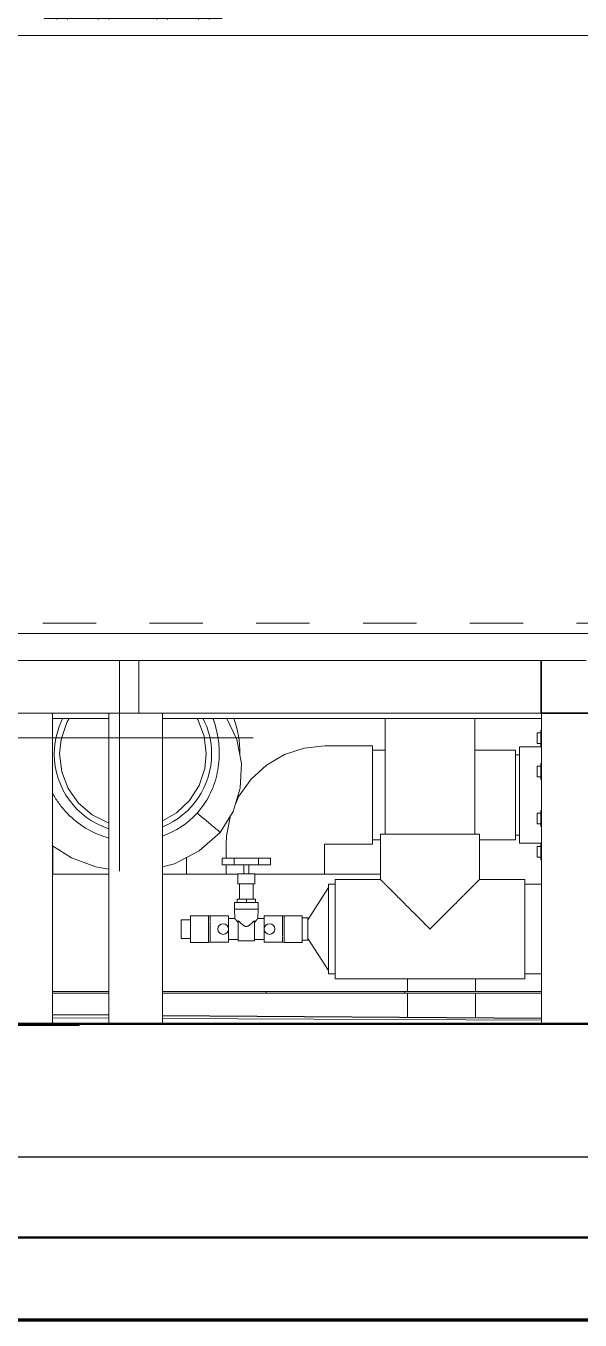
# Model space of a CAD drawing. Header units: metres. Extents: x 62 to 165, y -3 to 9.
# Drawn here: x 129.897 to 130.935, y -1.305 to 1.118 of the extents above; entities that cross this region are included whole.
import ezdxf

# ---------------------------------------------------------------- set-up
doc = ezdxf.new("R2010")
doc.units = ezdxf.units.M
doc.linetypes.add('Centro', pattern=[0.03175, 0.00635, -0.004763, 0.015875, -0.004763])
for name, color, linetype, lineweight in [('A-FLOR', 7, 'Continuous', 18), ('A-FLOR-LEVL', 7, 'Continuous', 9), ('A-GENM', 7, 'Continuous', 18), ('A-WALL', 7, 'Continuous', 18), ('C-BLDG-PADS', 7, 'Continuous', 18), ('C-TOPO', 7, 'Continuous', 18), ('M-EQPM', 7, 'Continuous', 18), ('P-PIPE', 7, 'Continuous', 18), ('P-PIPE-CNTR', 7, 'Continuous', 18), ('P-SANR-FIXT', 7, 'Continuous', 18)]:
    doc.layers.add(name, color=color, linetype=linetype, lineweight=lineweight)

# ---------------------------------------------------------------- blocks, each defined once
blk = doc.blocks.new('Soporte Estanque_z2 - Soporte Estanque_z2-V4-Corte 02')
at = {"layer": 'A-GENM'}
for p, q in [((-72.5984, -0.1688), (-72.5984, -0.0705)), ((-72.8597, -0.1688), (-72.7597, -0.1688)), ((-72.7597, -0.1688), (-72.7597, -0.75)), ((-72.654, -0.1688), (-72.7597, -0.1688)), ((-72.654, -0.1688), (-72.5964, -0.1688)), ((-72.654, -0.75), (-72.654, -0.1688)), ((-71.8448, -0.1688), (-72.5964, -0.1688)), ((-72.554, -0.1688), (-72.554, -0.75)), ((-71.844, -0.1688), (-71.844, -0.75))]:
    blk.add_line(p, q, dxfattribs=at)
at = {"layer": 'A-GENM', "lineweight": 35}
for p, q in [((-71.8448, -0.0705), (-71.8448, -0.1688)), ((-71.8448, -0.1688), (-71.7448, -0.1688)), ((-72.7097, -0.75), (-72.9097, -0.75)), ((-72.7097, -0.753), (-72.7097, -0.75)), ((-72.9097, -0.753), (-72.7097, -0.753))]:
    blk.add_line(p, q, dxfattribs=at)
blk = doc.blocks.new('Soporte Estanque_z2 - Soporte Estanque_z2-V5-Corte 02')
at = {"layer": 'A-GENM'}
for p, q in [((-73.7042, -0.1688), (-73.7042, -0.1785)), ((-73.803, -0.1785), (-74.0393, -0.1785)), ((-73.7042, -0.1785), (-73.7331, -0.1785)), ((-73.5023, -0.1785), (-73.604, -0.1785)), ((-73.1679, -0.1785), (-73.4023, -0.1785)), ((-72.8597, -0.1785), (-72.9697, -0.1785)), ((-72.654, -0.1785), (-72.7597, -0.1785)), ((-71.844, -0.1785), (-72.554, -0.1785))]:
    blk.add_line(p, q, dxfattribs=at)
blk = doc.blocks.new('AB1_REVER_EST LOSAS_ZZ_ZZ_MO_T_A_rvt-2-Corte 02')
at = {"layer": 'A-FLOR'}
for p, q in [((-72.7597, -0.47), (-72.654, -0.47)), ((-72.554, -0.47), (-72.4124, -0.47)), ((-72.381, -0.47), (-72.1457, -0.47)), ((-72.095, -0.6657), (-72.095, -0.69)), ((-72.7597, -0.69), (-72.654, -0.69)), ((-72.654, -0.693), (-72.7597, -0.693)), ((-72.554, -0.69), (-72.3598, -0.69)), ((-72.3598, -0.693), (-72.554, -0.693)), ((-72.3598, -0.69), (-72.3598, -0.693)), ((-72.3598, -0.69), (-72.0998, -0.69)), ((-72.3598, -0.69), (-72.3598, -0.693)), ((-72.0998, -0.693), (-72.3598, -0.693)), ((-72.0998, -0.69), (-72.0998, -0.693)), ((-72.0998, -0.69), (-71.844, -0.69)), ((-72.0998, -0.69), (-72.0998, -0.693)), ((-71.844, -0.693), (-72.0998, -0.693)), ((-72.095, -0.693), (-72.095, -0.7376)), ((-72.654, -0.7396), (-72.7597, -0.7391)), ((-71.844, -0.7432), (-72.554, -0.74))]:
    blk.add_line(p, q, dxfattribs=at)
at = {"layer": 'A-FLOR', "lineweight": 50}
for p, q in [((-70.2976, -0.75), (-85.1697, -0.75)), ((-85.1697, -1.15), (-70.2976, -1.15))]:
    blk.add_line(p, q, dxfattribs=at)
at = {"layer": 'A-FLOR', "lineweight": 25}
for p, q in [((-72.7597, -0.7329), (-72.654, -0.7337)), ((-72.554, -0.7344), (-71.844, -0.7394))]:
    blk.add_line(p, q, dxfattribs=at)
at = {"layer": 'A-WALL'}
for p, q in [((-71.9672, -0.69), (-71.9672, -0.6657)), ((-71.9672, -0.7385), (-71.9672, -0.693))]:
    blk.add_line(p, q, dxfattribs=at)
at = {"layer": 'A-GENM', "lineweight": 18}
for name in ['Soporte Estanque_z2 - Soporte Estanque_z2-V4-Corte 02', 'Soporte Estanque_z2 - Soporte Estanque_z2-V5-Corte 02']:
    blk.add_blockref(name, (0, 0), dxfattribs=at)
blk = doc.blocks.new('Valvula con brida - Estandar - Valvula con brida - Estandar-1214243-Corte 02')
at = {"layer": 'P-PIPE', "color": 150, "true_color": 0x007dff}
for p, q in [((-71.8451, -0.2057), (-71.8517, -0.2057)), ((-71.8451, -0.2057), (-71.8517, -0.2057)), ((-71.8517, -0.2057), (-71.8517, -0.2195)), ((-71.8517, -0.2057), (-71.8517, -0.2057)), ((-71.8451, -0.2157), (-71.8451, -0.2007)), ((-71.8451, -0.2007), (-71.844, -0.2007)), ((-71.8451, -0.2307), (-71.8451, -0.2157)), ((-71.8451, -0.2157), (-71.844, -0.2157)), ((-71.844, -0.2319), (-71.8851, -0.2319)), ((-71.8851, -0.2319), (-71.8851, -0.3219)), ((-71.8517, -0.2195), (-71.8517, -0.2257)), ((-71.8517, -0.2256), (-71.8517, -0.2257)), ((-71.8517, -0.2257), (-71.8451, -0.2257)), ((-71.8517, -0.2257), (-71.8451, -0.2257)), ((-71.8451, -0.2307), (-71.844, -0.2307)), ((-71.8851, -0.2469), (-71.8924, -0.2469)), ((-71.8451, -0.2779), (-71.8451, -0.2629)), ((-71.8451, -0.2629), (-71.844, -0.2629)), ((-71.8451, -0.2679), (-71.8517, -0.2679)), ((-71.8517, -0.2679), (-71.8517, -0.2871)), ((-71.8517, -0.2871), (-71.8517, -0.2879)), ((-71.8517, -0.2879), (-71.8451, -0.2879)), ((-71.8451, -0.2929), (-71.8451, -0.2779)), ((-71.8451, -0.2779), (-71.844, -0.2779)), ((-71.8451, -0.2929), (-71.844, -0.2929)), ((-71.8851, -0.3219), (-71.8851, -0.4119)), ((-71.8451, -0.3559), (-71.8517, -0.3559)), ((-71.8517, -0.3559), (-71.8517, -0.3567)), ((-71.8517, -0.3567), (-71.8517, -0.3759)), ((-71.8451, -0.3659), (-71.8451, -0.3509)), ((-71.844, -0.3509), (-71.8451, -0.3509)), ((-71.8517, -0.3759), (-71.8451, -0.3759)), ((-71.8451, -0.3809), (-71.8451, -0.3659)), ((-71.844, -0.3659), (-71.8451, -0.3659)), ((-71.844, -0.3809), (-71.8451, -0.3809)), ((-71.8924, -0.3969), (-71.8851, -0.3969)), ((-71.8851, -0.4119), (-71.844, -0.4119)), ((-71.8451, -0.4181), (-71.8517, -0.4181)), ((-71.8451, -0.4181), (-71.8517, -0.4181)), ((-71.8517, -0.4181), (-71.8517, -0.4182)), ((-71.8517, -0.4181), (-71.8517, -0.4243)), ((-71.8517, -0.4243), (-71.8517, -0.4381)), ((-71.8451, -0.4281), (-71.8451, -0.4131)), ((-71.844, -0.4131), (-71.8451, -0.4131)), ((-71.8451, -0.4431), (-71.8451, -0.4281)), ((-71.844, -0.4281), (-71.8451, -0.4281)), ((-71.8517, -0.4381), (-71.8451, -0.4381)), ((-71.8517, -0.4381), (-71.8451, -0.4381)), ((-71.8517, -0.4381), (-71.8517, -0.4381)), ((-71.844, -0.4431), (-71.8451, -0.4431))]:
    blk.add_line(p, q, dxfattribs=at)
blk = doc.blocks.new('CPVC - Codo - Codo-1216243-Corte 02')
at = {"layer": 'P-PIPE', "color": 150, "true_color": 0x007dff}
for p, q in [((-72.1607, -0.2298), (-72.2496, -0.2298)), ((-72.1607, -0.414), (-72.1607, -0.2298)), ((-72.4345, -0.4148), (-72.4345, -0.4402)), ((-72.2503, -0.47), (-72.2503, -0.4148)), ((-72.2496, -0.414), (-72.1607, -0.414)), ((-72.4345, -0.4526), (-72.4345, -0.47))]:
    blk.add_line(p, q, dxfattribs=at)
at = {"layer": 'P-PIPE', "color": 150, "true_color": 0x007dff, "flags": 128}
for points in [[(-72.2496, -0.2298), (-72.2884, -0.2339), (-72.3254, -0.2461), (-72.3591, -0.2658), (-72.388, -0.2921), (-72.4106, -0.3239), (-72.4171, -0.339)], [(-72.4263, -0.3605), (-72.4337, -0.398), (-72.4345, -0.4148)], [(-72.2503, -0.4148), (-72.25, -0.4141), (-72.2496, -0.414)]]:
    blk.add_lwpolyline(points, dxfattribs=at)
blk = doc.blocks.new('Bomba Centrifuga - Horizontal - 2 - Bomba Centrifuga - Horizontal - 2-V30-Corte 02')
at = {"layer": 'M-EQPM'}
for p, q in [((-72.7254, 1.5425), (-72.7254, 1.5047)), ((-72.4927, 1.5047), (-72.4927, 1.5425)), ((-72.7404, 1.5047), (-72.7404, 1.4914)), ((-72.7404, 1.5047), (-72.6091, 1.5047)), ((-72.6091, 1.5047), (-72.4777, 1.5047)), ((-72.4777, 1.4914), (-72.4777, 1.5047)), ((-72.7592, 1.4881), (-72.7505, 1.4881)), ((-72.7592, 1.4748), (-72.7592, 1.4881)), ((-72.7518, 1.4914), (-72.7518, 1.4885)), ((-72.7489, 1.4914), (-72.7518, 1.4914)), ((-72.7505, 1.4881), (-72.7332, 1.4881)), ((-72.7505, 1.4748), (-72.7505, 1.4881)), ((-72.7318, 1.4914), (-72.7489, 1.4914)), ((-72.7332, 1.4881), (-72.7263, 1.4881)), ((-72.7332, 1.4748), (-72.7332, 1.4881)), ((-72.7318, 1.4885), (-72.7318, 1.4914)), ((-72.6814, 1.4881), (-72.6727, 1.4881)), ((-72.6814, 1.4748), (-72.6814, 1.4881)), ((-72.6741, 1.4914), (-72.6741, 1.4885)), ((-72.6641, 1.4914), (-72.6741, 1.4914)), ((-72.6727, 1.4881), (-72.6554, 1.4881)), ((-72.6727, 1.4748), (-72.6727, 1.4881)), ((-72.6541, 1.4914), (-72.6641, 1.4914)), ((-72.6554, 1.4881), (-72.6467, 1.4881)), ((-72.6554, 1.4748), (-72.6554, 1.4881)), ((-72.6541, 1.4885), (-72.6541, 1.4914)), ((-72.6467, 1.4748), (-72.6467, 1.4881)), ((-72.5714, 1.4881), (-72.5627, 1.4881)), ((-72.5714, 1.4748), (-72.5714, 1.4881)), ((-72.5641, 1.4914), (-72.5641, 1.4885)), ((-72.5541, 1.4914), (-72.5641, 1.4914)), ((-72.5627, 1.4881), (-72.5454, 1.4881)), ((-72.5627, 1.4748), (-72.5627, 1.4881)), ((-72.5441, 1.4914), (-72.5541, 1.4914)), ((-72.5454, 1.4881), (-72.5367, 1.4881)), ((-72.5454, 1.4748), (-72.5454, 1.4881)), ((-72.5441, 1.4885), (-72.5441, 1.4914)), ((-72.5367, 1.4748), (-72.5367, 1.4881)), ((-72.4918, 1.4881), (-72.4849, 1.4881)), ((-72.4863, 1.4914), (-72.4863, 1.4885)), ((-72.4692, 1.4914), (-72.4863, 1.4914)), ((-72.4849, 1.4881), (-72.4676, 1.4881)), ((-72.4849, 1.4748), (-72.4849, 1.4881)), ((-72.4663, 1.4914), (-72.4692, 1.4914)), ((-72.4676, 1.4881), (-72.4589, 1.4881)), ((-72.4676, 1.4748), (-72.4676, 1.4881)), ((-72.4663, 1.4885), (-72.4663, 1.4914)), ((-72.4589, 1.4748), (-72.4589, 1.4881)), ((-72.7754, 1.4748), (-72.7754, 1.4448)), ((-72.7754, 1.4748), (-72.6091, 1.4748)), ((-72.7505, 1.4748), (-72.7592, 1.4748)), ((-72.7332, 1.4748), (-72.7505, 1.4748)), ((-72.7263, 1.4748), (-72.7332, 1.4748)), ((-72.6727, 1.4748), (-72.6814, 1.4748)), ((-72.6554, 1.4748), (-72.6727, 1.4748)), ((-72.6467, 1.4748), (-72.6554, 1.4748)), ((-72.6091, 1.4748), (-72.4427, 1.4748)), ((-72.5627, 1.4748), (-72.5714, 1.4748)), ((-72.5454, 1.4748), (-72.5627, 1.4748)), ((-72.5367, 1.4748), (-72.5454, 1.4748)), ((-72.4849, 1.4748), (-72.4918, 1.4748)), ((-72.4676, 1.4748), (-72.4849, 1.4748)), ((-72.4589, 1.4748), (-72.4676, 1.4748)), ((-72.4427, 1.4448), (-72.4427, 1.4748)), ((-72.815, 1.4398), (-72.8281, 1.4398)), ((-72.8281, 1.4398), (-72.8281, 1.3948)), ((-72.815, 1.3948), (-72.815, 1.4398)), ((-72.7754, 1.4448), (-72.6091, 1.4448)), ((-72.7592, 1.4446), (-72.7505, 1.4446)), ((-72.7592, 1.4313), (-72.7592, 1.4446)), ((-72.7505, 1.4313), (-72.7592, 1.4313)), ((-72.7518, 1.4313), (-72.7518, 1.4266)), ((-72.7505, 1.4446), (-72.7332, 1.4446)), ((-72.7505, 1.4313), (-72.7505, 1.4446)), ((-72.7332, 1.4313), (-72.7505, 1.4313)), ((-72.7332, 1.4446), (-72.7263, 1.4446)), ((-72.7332, 1.4313), (-72.7332, 1.4446)), ((-72.7263, 1.4313), (-72.7332, 1.4313)), ((-72.7318, 1.4266), (-72.7318, 1.4313)), ((-72.6814, 1.4446), (-72.6727, 1.4446)), ((-72.6814, 1.4313), (-72.6814, 1.4446)), ((-72.6727, 1.4313), (-72.6814, 1.4313)), ((-72.6741, 1.4313), (-72.6741, 1.4266)), ((-72.6727, 1.4446), (-72.6554, 1.4446)), ((-72.6727, 1.4313), (-72.6727, 1.4446)), ((-72.6554, 1.4313), (-72.6727, 1.4313)), ((-72.6554, 1.4446), (-72.6467, 1.4446)), ((-72.6554, 1.4313), (-72.6554, 1.4446)), ((-72.6467, 1.4313), (-72.6554, 1.4313)), ((-72.6541, 1.4266), (-72.6541, 1.4313)), ((-72.6467, 1.4313), (-72.6467, 1.4446)), ((-72.6091, 1.4448), (-72.4427, 1.4448)), ((-72.5714, 1.4446), (-72.5627, 1.4446)), ((-72.5714, 1.4313), (-72.5714, 1.4446)), ((-72.5627, 1.4313), (-72.5714, 1.4313)), ((-72.5641, 1.4313), (-72.5641, 1.4266)), ((-72.5627, 1.4446), (-72.5454, 1.4446)), ((-72.5627, 1.4313), (-72.5627, 1.4446)), ((-72.5454, 1.4313), (-72.5627, 1.4313)), ((-72.5454, 1.4446), (-72.5367, 1.4446)), ((-72.5454, 1.4313), (-72.5454, 1.4446)), ((-72.5367, 1.4313), (-72.5454, 1.4313)), ((-72.5441, 1.4266), (-72.5441, 1.4313)), ((-72.5367, 1.4313), (-72.5367, 1.4446)), ((-72.4918, 1.4446), (-72.4849, 1.4446)), ((-72.4849, 1.4313), (-72.4918, 1.4313)), ((-72.4863, 1.4313), (-72.4863, 1.4266)), ((-72.4849, 1.4446), (-72.4676, 1.4446)), ((-72.4849, 1.4313), (-72.4849, 1.4446)), ((-72.4676, 1.4313), (-72.4849, 1.4313)), ((-72.4676, 1.4446), (-72.4589, 1.4446)), ((-72.4676, 1.4313), (-72.4676, 1.4446)), ((-72.4589, 1.4313), (-72.4676, 1.4313)), ((-72.4663, 1.4266), (-72.4663, 1.4313)), ((-72.4589, 1.4313), (-72.4589, 1.4446)), ((-72.8768, 1.4248), (-72.8908, 1.4248)), ((-72.8908, 1.4248), (-72.8908, 1.4198)), ((-72.8908, 1.2948), (-72.8908, 1.4198)), ((-72.8281, 1.4248), (-72.8768, 1.4248)), ((-72.8768, 1.4198), (-72.8768, 1.4248)), ((-72.8768, 1.4198), (-72.8768, 1.2948)), ((-72.79, 1.4248), (-72.815, 1.4248)), ((-72.79, 1.4248), (-72.79, 1.3648)), ((-72.79, 1.4248), (-72.6091, 1.4248)), ((-72.79, 1.3652), (-72.79, 1.4248)), ((-72.7518, 1.4266), (-72.7489, 1.4266)), ((-72.7489, 1.4266), (-72.7318, 1.4266)), ((-72.7404, 1.4266), (-72.7404, 1.4248)), ((-72.6741, 1.4266), (-72.6641, 1.4266)), ((-72.6641, 1.4266), (-72.6541, 1.4266)), ((-72.6091, 1.4248), (-72.4281, 1.4248)), ((-72.5641, 1.4266), (-72.5541, 1.4266)), ((-72.5541, 1.4266), (-72.5441, 1.4266)), ((-72.4863, 1.4266), (-72.4692, 1.4266)), ((-72.4777, 1.4248), (-72.4777, 1.4266)), ((-72.4692, 1.4266), (-72.4663, 1.4266)), ((-72.4281, 1.3648), (-72.4281, 1.4248)), ((-72.8281, 1.3948), (-72.8281, 1.3519)), ((-72.815, 1.3498), (-72.815, 1.3948)), ((-72.815, 1.3652), (-72.79, 1.3652)), ((-72.79, 1.3648), (-72.6091, 1.3648)), ((-72.7518, 1.359), (-72.7518, 1.3559)), ((-72.7489, 1.359), (-72.7518, 1.359)), ((-72.7318, 1.359), (-72.7489, 1.359)), ((-72.7404, 1.3648), (-72.7404, 1.359)), ((-72.7318, 1.3559), (-72.7318, 1.359)), ((-72.6741, 1.359), (-72.6741, 1.3559)), ((-72.6641, 1.359), (-72.6741, 1.359)), ((-72.6541, 1.359), (-72.6641, 1.359)), ((-72.6541, 1.3559), (-72.6541, 1.359)), ((-72.6091, 1.3648), (-72.4281, 1.3648)), ((-72.5641, 1.359), (-72.5641, 1.3559)), ((-72.5541, 1.359), (-72.5641, 1.359)), ((-72.5441, 1.359), (-72.5541, 1.359)), ((-72.5441, 1.3559), (-72.5441, 1.359)), ((-72.4863, 1.359), (-72.4863, 1.3559)), ((-72.4692, 1.359), (-72.4863, 1.359)), ((-72.4777, 1.359), (-72.4777, 1.3648)), ((-72.4663, 1.359), (-72.4692, 1.359)), ((-72.4663, 1.3559), (-72.4663, 1.359)), ((-72.8281, 1.3248), (-72.8281, 1.3521)), ((-72.8281, 1.3498), (-72.815, 1.3498)), ((-72.7754, 1.3426), (-72.7754, 1.3126)), ((-72.7754, 1.3426), (-72.6091, 1.3426)), ((-72.7592, 1.3559), (-72.7505, 1.3559)), ((-72.7592, 1.3426), (-72.7592, 1.3559)), ((-72.7505, 1.3559), (-72.7332, 1.3559)), ((-72.7505, 1.3426), (-72.7505, 1.3559)), ((-72.7332, 1.3559), (-72.7263, 1.3559)), ((-72.7332, 1.3426), (-72.7332, 1.3559)), ((-72.6814, 1.3559), (-72.6727, 1.3559)), ((-72.6814, 1.3426), (-72.6814, 1.3559)), ((-72.6727, 1.3559), (-72.6554, 1.3559)), ((-72.6727, 1.3426), (-72.6727, 1.3559)), ((-72.6554, 1.3559), (-72.6467, 1.3559)), ((-72.6554, 1.3426), (-72.6554, 1.3559)), ((-72.6467, 1.3426), (-72.6467, 1.3559)), ((-72.6091, 1.3426), (-72.4427, 1.3426)), ((-72.5714, 1.3559), (-72.5627, 1.3559)), ((-72.5714, 1.3426), (-72.5714, 1.3559)), ((-72.5627, 1.3559), (-72.5454, 1.3559)), ((-72.5627, 1.3426), (-72.5627, 1.3559)), ((-72.5454, 1.3559), (-72.5367, 1.3559)), ((-72.5454, 1.3426), (-72.5454, 1.3559)), ((-72.5367, 1.3426), (-72.5367, 1.3559)), ((-72.4918, 1.3559), (-72.4849, 1.3559)), ((-72.4849, 1.3559), (-72.4676, 1.3559)), ((-72.4849, 1.3426), (-72.4849, 1.3559)), ((-72.4676, 1.3559), (-72.4589, 1.3559)), ((-72.4676, 1.3426), (-72.4676, 1.3559)), ((-72.4589, 1.3426), (-72.4589, 1.3559)), ((-72.4427, 1.3126), (-72.4427, 1.3426)), ((-72.8708, 1.13), (-72.8422, 1.3106)), ((-72.8422, 1.3106), (-72.8281, 1.3248)), ((-72.7754, 1.3126), (-72.6091, 1.3126)), ((-72.7592, 1.2993), (-72.7592, 1.3126)), ((-72.7505, 1.2993), (-72.7505, 1.3126)), ((-72.7332, 1.2993), (-72.7332, 1.3126)), ((-72.7245, 1.2993), (-72.7245, 1.3126)), ((-72.6814, 1.2993), (-72.6814, 1.3126)), ((-72.6727, 1.2993), (-72.6727, 1.3126)), ((-72.6554, 1.2993), (-72.6554, 1.3126)), ((-72.6467, 1.2993), (-72.6467, 1.3126)), ((-72.6091, 1.3126), (-72.4427, 1.3126)), ((-72.5714, 1.2993), (-72.5714, 1.3126)), ((-72.5627, 1.2993), (-72.5627, 1.3126)), ((-72.5454, 1.2993), (-72.5454, 1.3126)), ((-72.5367, 1.2993), (-72.5367, 1.3126)), ((-72.4936, 1.2993), (-72.4936, 1.3126)), ((-72.4849, 1.2993), (-72.4849, 1.3126)), ((-72.4676, 1.2993), (-72.4676, 1.3126)), ((-72.4589, 1.2993), (-72.4589, 1.3126)), ((-72.8908, 1.13), (-72.8908, 1.2948)), ((-72.8908, 1.2948), (-72.8768, 1.2948)), ((-72.8768, 1.2948), (-72.8768, 1.13)), ((-72.7505, 1.2993), (-72.7592, 1.2993)), ((-72.7518, 1.2993), (-72.7518, 1.2954)), ((-72.7518, 1.2954), (-72.7489, 1.2954)), ((-72.7332, 1.2993), (-72.7505, 1.2993)), ((-72.7489, 1.2954), (-72.7318, 1.2954)), ((-72.7245, 1.2993), (-72.7332, 1.2993)), ((-72.7318, 1.2954), (-72.7318, 1.2993)), ((-72.7254, 1.2993), (-72.7254, 1.2476)), ((-72.6727, 1.2993), (-72.6814, 1.2993)), ((-72.6741, 1.2993), (-72.6741, 1.2954)), ((-72.6741, 1.2954), (-72.6641, 1.2954)), ((-72.6554, 1.2993), (-72.6727, 1.2993)), ((-72.6641, 1.2954), (-72.6541, 1.2954)), ((-72.6467, 1.2993), (-72.6554, 1.2993)), ((-72.6541, 1.2954), (-72.6541, 1.2993)), ((-72.5627, 1.2993), (-72.5714, 1.2993)), ((-72.5641, 1.2993), (-72.5641, 1.2954)), ((-72.5641, 1.2954), (-72.5541, 1.2954)), ((-72.5454, 1.2993), (-72.5627, 1.2993)), ((-72.5541, 1.2954), (-72.5441, 1.2954)), ((-72.5367, 1.2993), (-72.5454, 1.2993)), ((-72.5441, 1.2954), (-72.5441, 1.2993)), ((-72.4849, 1.2993), (-72.4936, 1.2993)), ((-72.4927, 1.2476), (-72.4927, 1.2993)), ((-72.4863, 1.2993), (-72.4863, 1.2954)), ((-72.4863, 1.2954), (-72.4692, 1.2954)), ((-72.4676, 1.2993), (-72.4849, 1.2993)), ((-72.4692, 1.2954), (-72.4663, 1.2954)), ((-72.4589, 1.2993), (-72.4676, 1.2993)), ((-72.4663, 1.2954), (-72.4663, 1.2993)), ((-72.7254, 1.2476), (-72.6091, 1.2476)), ((-72.7104, 1.2476), (-72.7104, 1.2322)), ((-72.6091, 1.2476), (-72.4927, 1.2476)), ((-72.5077, 1.2322), (-72.5077, 1.2476)), ((-72.7254, 1.2322), (-72.7254, 1.1805)), ((-72.7254, 1.2322), (-72.6091, 1.2322)), ((-72.6091, 1.2322), (-72.4927, 1.2322)), ((-72.4927, 1.1805), (-72.4927, 1.2322)), ((-72.7754, 1.1672), (-72.7754, 1.1322)), ((-72.7754, 1.1672), (-72.6091, 1.1672)), ((-72.7592, 1.1805), (-72.7505, 1.1805)), ((-72.7592, 1.1672), (-72.7592, 1.1805)), ((-72.7518, 1.1854), (-72.7518, 1.1805)), ((-72.7489, 1.1854), (-72.7518, 1.1854)), ((-72.7505, 1.1805), (-72.7332, 1.1805)), ((-72.7505, 1.1672), (-72.7505, 1.1805)), ((-72.7318, 1.1854), (-72.7489, 1.1854)), ((-72.7332, 1.1805), (-72.7245, 1.1805)), ((-72.7332, 1.1672), (-72.7332, 1.1805)), ((-72.7318, 1.1805), (-72.7318, 1.1854)), ((-72.7245, 1.1672), (-72.7245, 1.1805)), ((-72.6814, 1.1805), (-72.6727, 1.1805)), ((-72.6814, 1.1672), (-72.6814, 1.1805)), ((-72.6741, 1.1854), (-72.6741, 1.1805)), ((-72.6641, 1.1854), (-72.6741, 1.1854)), ((-72.6727, 1.1805), (-72.6554, 1.1805)), ((-72.6727, 1.1672), (-72.6727, 1.1805)), ((-72.6541, 1.1854), (-72.6641, 1.1854)), ((-72.6554, 1.1805), (-72.6467, 1.1805)), ((-72.6554, 1.1672), (-72.6554, 1.1805)), ((-72.6541, 1.1805), (-72.6541, 1.1854)), ((-72.6467, 1.1672), (-72.6467, 1.1805)), ((-72.6091, 1.1672), (-72.4427, 1.1672)), ((-72.5714, 1.1805), (-72.5627, 1.1805)), ((-72.5714, 1.1672), (-72.5714, 1.1805)), ((-72.5641, 1.1854), (-72.5641, 1.1805)), ((-72.5541, 1.1854), (-72.5641, 1.1854)), ((-72.5627, 1.1805), (-72.5454, 1.1805)), ((-72.5627, 1.1672), (-72.5627, 1.1805)), ((-72.5441, 1.1854), (-72.5541, 1.1854)), ((-72.5454, 1.1805), (-72.5367, 1.1805)), ((-72.5454, 1.1672), (-72.5454, 1.1805)), ((-72.5441, 1.1805), (-72.5441, 1.1854)), ((-72.5367, 1.1672), (-72.5367, 1.1805)), ((-72.4936, 1.1805), (-72.4849, 1.1805)), ((-72.4936, 1.1672), (-72.4936, 1.1805)), ((-72.4863, 1.1854), (-72.4863, 1.1805)), ((-72.4692, 1.1854), (-72.4863, 1.1854)), ((-72.4849, 1.1805), (-72.4676, 1.1805)), ((-72.4849, 1.1672), (-72.4849, 1.1805)), ((-72.4663, 1.1854), (-72.4692, 1.1854)), ((-72.4676, 1.1805), (-72.4589, 1.1805)), ((-72.4676, 1.1672), (-72.4676, 1.1805)), ((-72.4663, 1.1805), (-72.4663, 1.1854)), ((-72.4589, 1.1672), (-72.4589, 1.1805)), ((-72.4427, 1.1322), (-72.4427, 1.1672)), ((-72.7754, 1.1322), (-72.6091, 1.1322)), ((-72.7518, 1.1322), (-72.7518, 1.13)), ((-72.7318, 1.13), (-72.7318, 1.1322)), ((-72.6741, 1.1322), (-72.6741, 1.13)), ((-72.6541, 1.13), (-72.6541, 1.1322)), ((-72.6091, 1.1322), (-72.4427, 1.1322)), ((-72.5641, 1.1322), (-72.5641, 1.13)), ((-72.5441, 1.13), (-72.5441, 1.1322)), ((-72.4863, 1.1322), (-72.4863, 1.13)), ((-72.4663, 1.13), (-72.4663, 1.1322))]:
    blk.add_line(p, q, dxfattribs=at)
at = {"layer": 'M-EQPM', "flags": 128}
for points in [[(-72.7283, -0.1785), (-72.7331, -0.1861), (-72.7437, -0.218), (-72.7464, -0.2449)], [(-72.4717, -0.2449), (-72.4758, -0.2116), (-72.4879, -0.1802), (-72.4891, -0.1785)], [(-72.4334, -0.1785), (-72.4148, -0.2179), (-72.4059, -0.2629), (-72.4082, -0.3088), (-72.4217, -0.3528), (-72.4455, -0.3921)], [(-72.4455, -0.3921), (-72.4217, -0.3528), (-72.4082, -0.3088), (-72.4059, -0.2629), (-72.4148, -0.2179), (-72.4334, -0.1785)], [(-72.7464, -0.2449), (-72.7423, -0.2783), (-72.7302, -0.3096), (-72.7108, -0.3371), (-72.6854, -0.3591), (-72.6554, -0.3742), (-72.654, -0.3745)], [(-72.554, -0.3704), (-72.5273, -0.3553), (-72.503, -0.3322), (-72.485, -0.3038), (-72.4744, -0.2719), (-72.4717, -0.2449)], [(-72.4455, -0.3921), (-72.4849, -0.4265), (-72.5312, -0.4507), (-72.554, -0.4563)], [(-72.554, -0.4563), (-72.5312, -0.4507), (-72.4849, -0.4265), (-72.4455, -0.3921)], [(-72.654, -0.4606), (-72.6786, -0.4564), (-72.7241, -0.4392), (-72.7597, -0.417)], [(-72.7597, -0.417), (-72.7241, -0.4392), (-72.6786, -0.4564), (-72.654, -0.4606)]]:
    blk.add_lwpolyline(points, dxfattribs=at)
at = {"layer": 'M-EQPM'}
for radius, start, end in [(0.1473, 152.945, 180), (0.1473, 360, 27.055), (0.2003, 0, 19.5154), (0.1473, 180, 252.0493), (0.1473, 292.0251, 360), (0.2003, 359.3565, 360), (0.1635, 289.7081, 317.3665)]:
    blk.add_arc((-72.6091, -0.2449), radius, start, end, dxfattribs=at)
for points, knots in [([(-72.4474, -0.2449), (-72.4474, -0.234), (-72.4493, -0.2123), (-72.455, -0.1902), (-72.4589, -0.1792), (-72.4592, -0.1785)], [0, 0, 0, 0, 0.2222222, 0.4444444, 0.4614587, 0.4614587, 0.4614587, 0.4614587]), ([(-72.76, -0.318), (-72.7584, -0.3211), (-72.753, -0.3303), (-72.7385, -0.3508), (-72.7124, -0.376), (-72.681, -0.3938), (-72.6608, -0.4007), (-72.6541, -0.4025)], [0.0512351, 0.0512351, 0.0512351, 0.0512351, 0.1, 0.2, 0.4, 0.6, 0.6963558, 0.6963558, 0.6963558, 0.6963558]), ([(-72.4455, -0.3921), (-72.4455, -0.3921), (-72.4472, -0.3906), (-72.4524, -0.3863), (-72.4575, -0.382), (-72.4631, -0.3773), (-72.4706, -0.371), (-72.4798, -0.3632), (-72.4859, -0.3581), (-72.4888, -0.3557)], [-1, -1, -1, -1, -0.833333, -0.666667, -0.583333, -0.5, -0.333333, -0.166667, 0, 0, 0, 0])]:
    blk.add_open_spline(points, degree=3, knots=knots, dxfattribs=at)
blk.add_open_spline([(-72.4888, -0.3557), (-72.4799, -0.3457), (-72.4646, -0.3233), (-72.4506, -0.2852), (-72.4475, -0.2584), (-72.4474, -0.2449)], degree=3, dxfattribs=at)
blk = doc.blocks.new('Estanque de agua - Diametro_3_00m-V41-Corte 02')
at = {"layer": 'P-SANR-FIXT'}
for p, q in [((-71.4674, 1.1), (-72.9888, 1.1)), ((-71.597, -0.0196), (-72.9953, -0.0196))]:
    blk.add_line(p, q, dxfattribs=at)
at = {"layer": 'P-SANR-FIXT', "flags": 128}
for points in [[(-72.8284, -0.07), (-72.7725, -0.07), (-72.7172, -0.07), (-72.6624, -0.07), (-72.6082, -0.07), (-72.5548, -0.07), (-72.5022, -0.07), (-72.4506, -0.07), (-72.3999, -0.07), (-72.3503, -0.07), (-72.3018, -0.07), (-72.2546, -0.07), (-72.2086, -0.07), (-72.1641, -0.07), (-72.1209, -0.07), (-72.0793, -0.07), (-72.0393, -0.07), (-72.001, -0.07), (-71.9643, -0.07), (-71.9294, -0.07), (-71.8963, -0.07), (-71.8651, -0.07), (-71.8359, -0.07), (-71.8086, -0.07), (-71.7833, -0.07), (-71.7601, -0.07)], [(-72.5217, -0.07), (-72.5537, -0.07), (-72.6071, -0.07), (-72.6613, -0.07), (-72.716, -0.07), (-72.7556, -0.07)]]:
    blk.add_lwpolyline(points, dxfattribs=at)
blk = doc.blocks.new('CPVC - Tee - Tee-V126-Corte 02')
at = {"layer": 'P-PIPE', "color": 150, "true_color": 0x007dff}
for p, q in [((-72.1457, -0.395), (-72.1457, -0.4799)), ((-71.9599, -0.395), (-72.1457, -0.395)), ((-71.9599, -0.4799), (-71.9599, -0.395)), ((-72.1457, -0.4799), (-72.2306, -0.4799)), ((-72.2306, -0.4799), (-72.2306, -0.6657)), ((-71.875, -0.4799), (-71.9599, -0.4799)), ((-71.875, -0.6657), (-71.875, -0.4799)), ((-72.2306, -0.6657), (-71.875, -0.6657))]:
    blk.add_line(p, q, dxfattribs=at)
for points, knots in [([(-72.0528, -0.5728), (-72.0574, -0.5682), (-72.0667, -0.5589), (-72.0805, -0.5451), (-72.0939, -0.5317), (-72.1046, -0.5209), (-72.1128, -0.5128), (-72.1186, -0.5069), (-72.1232, -0.5023), (-72.1267, -0.4989), (-72.1292, -0.4964), (-72.1316, -0.494), (-72.1338, -0.4917), (-72.1359, -0.4897), (-72.1378, -0.4877), (-72.1396, -0.486), (-72.1417, -0.4839), (-72.1446, -0.481), (-72.1456, -0.4799), (-72.1457, -0.4799)], [0, 0, 0, 0, 0.111111, 0.222222, 0.333333, 0.444444, 0.5, 0.555556, 0.611111, 0.638889, 0.666667, 0.694444, 0.722222, 0.75, 0.777778, 0.805556, 0.833333, 0.888889, 1, 1, 1, 1]), ([(-71.9599, -0.4799), (-71.96, -0.4799), (-71.961, -0.481), (-71.9639, -0.4839), (-71.966, -0.486), (-71.9677, -0.4877), (-71.9696, -0.4897), (-71.9717, -0.4917), (-71.974, -0.494), (-71.9763, -0.4964), (-71.9788, -0.4989), (-71.9814, -0.5015), (-71.9842, -0.5042), (-71.9872, -0.5072), (-71.9905, -0.5106), (-71.9943, -0.5143), (-71.9981, -0.5181), (-72.0033, -0.5234), (-72.0101, -0.5301), (-72.0211, -0.5411), (-72.0354, -0.5554), (-72.047, -0.567), (-72.0528, -0.5728)], [0, 0, 0, 0, 0.111111, 0.166667, 0.194444, 0.222222, 0.25, 0.277778, 0.305556, 0.333333, 0.361111, 0.388889, 0.416667, 0.444444, 0.479167, 0.513889, 0.548611, 0.583333, 0.652778, 0.722222, 0.861111, 1, 1, 1, 1])]:
    blk.add_open_spline(points, degree=3, knots=knots, dxfattribs=at)
blk = doc.blocks.new('M_Transition - Generic - Standard-1456557-Corte 02')
at = {"layer": 'P-PIPE', "color": 150, "true_color": 0x007dff}
for p, q in [((-72.2428, -0.495), (-72.2817, -0.5553)), ((-72.2817, -0.5903), (-72.2428, -0.6506))]:
    blk.add_line(p, q, dxfattribs=at)
blk = doc.blocks.new('V-compuerta 32mm - V-compuerta 32mm-648329-Corte 02')
at = {"layer": 'P-PIPE', "color": 150, "true_color": 0x007dff}
for p, q in [((-72.4419, -0.4402), (-72.4419, -0.4526)), ((-72.4193, -0.4402), (-72.4419, -0.4402)), ((-72.4419, -0.4526), (-72.4193, -0.4526)), ((-72.4193, -0.4402), (-72.4193, -0.4526)), ((-72.3741, -0.4402), (-72.4193, -0.4402)), ((-72.4193, -0.4402), (-72.4193, -0.4526)), ((-72.4193, -0.4526), (-72.3741, -0.4526)), ((-72.4014, -0.4526), (-72.4014, -0.4692)), ((-72.392, -0.4692), (-72.392, -0.4526)), ((-72.3741, -0.4526), (-72.3741, -0.4402)), ((-72.3516, -0.4402), (-72.3741, -0.4402)), ((-72.3741, -0.4526), (-72.3741, -0.4402)), ((-72.3741, -0.4526), (-72.3516, -0.4526)), ((-72.3516, -0.4526), (-72.3516, -0.4402)), ((-72.4124, -0.4692), (-72.4124, -0.4879)), ((-72.381, -0.4692), (-72.4124, -0.4692)), ((-72.381, -0.4879), (-72.381, -0.4692)), ((-72.4124, -0.4879), (-72.381, -0.4879)), ((-72.4093, -0.4879), (-72.4093, -0.5169)), ((-72.3842, -0.5169), (-72.3842, -0.4879)), ((-72.4187, -0.5231), (-72.4187, -0.5355)), ((-72.3747, -0.5231), (-72.4187, -0.5231)), ((-72.4139, -0.5169), (-72.3967, -0.5169)), ((-72.4139, -0.5231), (-72.4139, -0.5169)), ((-72.3967, -0.5169), (-72.3796, -0.5169)), ((-72.3967, -0.5231), (-72.3967, -0.5169)), ((-72.3796, -0.5231), (-72.3796, -0.5169)), ((-72.3747, -0.5355), (-72.3747, -0.5231)), ((-72.4185, -0.553), (-72.4301, -0.553)), ((-72.4187, -0.5355), (-72.4185, -0.553)), ((-72.4187, -0.5355), (-72.4147, -0.5355)), ((-72.4142, -0.5355), (-72.4036, -0.5355)), ((-72.4118, -0.5572), (-72.4118, -0.5728)), ((-72.4032, -0.5355), (-72.3902, -0.5355)), ((-72.3899, -0.5355), (-72.3793, -0.5355)), ((-72.3816, -0.5728), (-72.3816, -0.5572)), ((-72.3788, -0.5355), (-72.3747, -0.5355)), ((-72.3749, -0.553), (-72.3747, -0.5355)), ((-72.3633, -0.553), (-72.3749, -0.553)), ((-72.4118, -0.5728), (-72.4118, -0.5949)), ((-72.3816, -0.5949), (-72.3816, -0.5728)), ((-72.4301, -0.5926), (-72.4118, -0.5926)), ((-72.4118, -0.5949), (-72.3816, -0.5949)), ((-72.3816, -0.5926), (-72.3633, -0.5926))]:
    blk.add_line(p, q, dxfattribs=at)
for centre in [(-72.4401, -0.5728), (-72.3534, -0.5728)]:
    blk.add_circle(centre, 0.00992, dxfattribs=at)
for points, knots in [([(-72.4118, -0.5605), (-72.4123, -0.56), (-72.4132, -0.559), (-72.4142, -0.5578), (-72.415, -0.5569), (-72.4155, -0.5563), (-72.416, -0.5557), (-72.4165, -0.5552), (-72.417, -0.5547), (-72.4174, -0.5542), (-72.4177, -0.5538), (-72.4181, -0.5534), (-72.4184, -0.5531), (-72.4185, -0.553), (-72.4185, -0.553)], [0, 0, 0, 0, 0.125, 0.25, 0.3125, 0.375, 0.4375, 0.5, 0.5625, 0.625, 0.6875, 0.75, 0.875, 1, 1, 1, 1]), ([(-72.3816, -0.5572), (-72.3822, -0.5577), (-72.3831, -0.5585), (-72.3843, -0.5597), (-72.3853, -0.5606), (-72.3862, -0.5615), (-72.3872, -0.5624), (-72.3881, -0.5631), (-72.3887, -0.5636), (-72.3891, -0.5639), (-72.3893, -0.5642), (-72.3896, -0.5644), (-72.39, -0.5647), (-72.3906, -0.5652), (-72.3915, -0.566), (-72.3925, -0.5667), (-72.3932, -0.5671), (-72.3937, -0.5673), (-72.394, -0.5674), (-72.3943, -0.5675), (-72.3947, -0.5676), (-72.3955, -0.5678), (-72.3968, -0.5678), (-72.398, -0.5678), (-72.3988, -0.5676), (-72.3992, -0.5675), (-72.3995, -0.5674), (-72.3998, -0.5673), (-72.4003, -0.5671), (-72.401, -0.5667), (-72.4019, -0.566), (-72.4029, -0.5652), (-72.4035, -0.5647), (-72.4039, -0.5644), (-72.4041, -0.5642), (-72.4044, -0.5639), (-72.4048, -0.5636), (-72.4054, -0.5631), (-72.4062, -0.5624), (-72.4072, -0.5615), (-72.4082, -0.5606), (-72.4091, -0.5597), (-72.4104, -0.5585), (-72.4113, -0.5577), (-72.4118, -0.5572)], [0, 0, 0, 0, 0.071429, 0.107143, 0.142857, 0.178571, 0.214286, 0.25, 0.267857, 0.276786, 0.285714, 0.294643, 0.303571, 0.321429, 0.357143, 0.392857, 0.410714, 0.419643, 0.428571, 0.4375, 0.446429, 0.464286, 0.5, 0.535714, 0.553571, 0.5625, 0.571429, 0.580357, 0.589286, 0.607143, 0.642857, 0.678571, 0.696429, 0.705357, 0.714286, 0.723214, 0.732143, 0.75, 0.785714, 0.821429, 0.857143, 0.892857, 0.928571, 1, 1, 1, 1]), ([(-72.3749, -0.553), (-72.3749, -0.553), (-72.375, -0.5531), (-72.3754, -0.5535), (-72.376, -0.5541), (-72.3765, -0.5547), (-72.3769, -0.5552), (-72.3774, -0.5557), (-72.3779, -0.5563), (-72.3785, -0.5569), (-72.3793, -0.5578), (-72.3803, -0.559), (-72.3812, -0.56), (-72.3816, -0.5605)], [0, 0, 0, 0, 0.125, 0.25, 0.375, 0.4375, 0.5, 0.5625, 0.625, 0.6875, 0.75, 0.875, 1, 1, 1, 1])]:
    blk.add_open_spline(points, degree=3, knots=knots, dxfattribs=at)
blk = doc.blocks.new('HDPE - Reducción - Reducción-1179499-Corte 02')
at = {"layer": 'P-PIPE', "color": 150, "true_color": 0x007dff}
for p, q in [((-72.3293, -0.548), (-72.3633, -0.548)), ((-72.3633, -0.548), (-72.3633, -0.5728)), ((-72.3261, -0.5479), (-72.3293, -0.548)), ((-72.3293, -0.5489), (-72.3293, -0.548)), ((-72.3293, -0.5581), (-72.3293, -0.5494)), ((-72.2919, -0.5479), (-72.3261, -0.5479)), ((-72.3261, -0.5479), (-72.3261, -0.5487)), ((-72.3261, -0.5493), (-72.3261, -0.5576)), ((-72.2919, -0.5728), (-72.2919, -0.5479)), ((-72.3633, -0.5728), (-72.3633, -0.5976)), ((-72.3293, -0.5728), (-72.3293, -0.5587)), ((-72.3293, -0.5869), (-72.3293, -0.5728)), ((-72.3261, -0.5587), (-72.3261, -0.5582)), ((-72.3261, -0.5586), (-72.3261, -0.5728)), ((-72.3261, -0.5728), (-72.3261, -0.587)), ((-72.2919, -0.5977), (-72.2919, -0.5728)), ((-72.3633, -0.5976), (-72.3293, -0.5976)), ((-72.3293, -0.5962), (-72.3293, -0.5879)), ((-72.3293, -0.5976), (-72.3293, -0.5967)), ((-72.3293, -0.5976), (-72.3261, -0.5977)), ((-72.3261, -0.5874), (-72.3261, -0.5869)), ((-72.3261, -0.5876), (-72.3261, -0.5963)), ((-72.3261, -0.5969), (-72.3261, -0.5977)), ((-72.3261, -0.5977), (-72.2919, -0.5977))]:
    blk.add_line(p, q, dxfattribs=at)
blk = doc.blocks.new('HDPE - Reducción - Reducción-V127-Corte 02')
at = {"layer": 'P-PIPE', "color": 150, "true_color": 0x007dff}
for p, q in [((-72.4673, -0.5479), (-72.5016, -0.5479)), ((-72.5016, -0.5479), (-72.5016, -0.5728)), ((-72.4642, -0.548), (-72.4673, -0.5479)), ((-72.4673, -0.5487), (-72.4673, -0.5479)), ((-72.4673, -0.558), (-72.4673, -0.5493)), ((-72.4301, -0.548), (-72.4642, -0.548)), ((-72.4642, -0.548), (-72.4642, -0.5489)), ((-72.4642, -0.5494), (-72.4642, -0.5577)), ((-72.4301, -0.5728), (-72.4301, -0.548)), ((-72.5016, -0.5728), (-72.5016, -0.5977)), ((-72.4673, -0.5582), (-72.4673, -0.5587)), ((-72.4673, -0.5728), (-72.4673, -0.5586)), ((-72.4673, -0.587), (-72.4673, -0.5728)), ((-72.4642, -0.5587), (-72.4642, -0.5728)), ((-72.4642, -0.5728), (-72.4642, -0.5869)), ((-72.4301, -0.5976), (-72.4301, -0.5728)), ((-72.5016, -0.5977), (-72.4673, -0.5977)), ((-72.4673, -0.5869), (-72.4673, -0.5874)), ((-72.4673, -0.5963), (-72.4673, -0.588)), ((-72.4673, -0.5977), (-72.4673, -0.5969)), ((-72.4673, -0.5977), (-72.4642, -0.5976)), ((-72.4642, -0.5875), (-72.4642, -0.5962)), ((-72.4642, -0.5967), (-72.4642, -0.5976)), ((-72.4642, -0.5976), (-72.4301, -0.5976))]:
    blk.add_line(p, q, dxfattribs=at)
blk = doc.blocks.new('M_Cap - Generic - Standard-1456830-Corte 02')
at = {"layer": 'P-PIPE', "color": 150, "true_color": 0x007dff}
for p, q in [((-72.5016, -0.5553), (-72.519, -0.5553)), ((-72.519, -0.5553), (-72.519, -0.5728)), ((-72.519, -0.5728), (-72.519, -0.5903)), ((-72.519, -0.5903), (-72.5016, -0.5903))]:
    blk.add_line(p, q, dxfattribs=at)
blk = doc.blocks.new('AB1_REVER_SAN_ZZ_ZZ_MO_T_A_rvt-2-Corte 02')
at = {"layer": 'P-PIPE', "color": 150, "true_color": 0x007dff}
for p, q in [((-72.1369, -0.1785), (-72.1369, -0.395)), ((-71.9686, -0.395), (-71.9686, -0.1785)), ((-72.1369, -0.2378), (-72.1607, -0.2378)), ((-71.8924, -0.2378), (-71.9687, -0.2378)), ((-71.8924, -0.3219), (-71.8924, -0.2378)), ((-72.4129, -0.33), (-72.4143, -0.33)), ((-71.8924, -0.406), (-71.8924, -0.3219)), ((-72.1607, -0.406), (-72.1457, -0.406)), ((-71.9599, -0.406), (-71.8924, -0.406)), ((-72.7591, -0.4174), (-72.7591, -0.47)), ((-72.5091, -0.47), (-72.5091, -0.4391)), ((-72.2306, -0.4887), (-72.2428, -0.4887)), ((-72.2428, -0.4887), (-72.2428, -0.5728)), ((-71.844, -0.4887), (-71.875, -0.4887)), ((-72.2817, -0.5517), (-72.2919, -0.5517)), ((-72.2817, -0.5728), (-72.2817, -0.5517)), ((-72.2817, -0.5939), (-72.2817, -0.5728)), ((-72.2428, -0.5728), (-72.2428, -0.6569)), ((-72.2919, -0.5939), (-72.2817, -0.5939)), ((-72.2428, -0.6569), (-72.2306, -0.6569)), ((-71.875, -0.6569), (-71.844, -0.6569))]:
    blk.add_line(p, q, dxfattribs=at)
at = {"layer": 'P-PIPE-CNTR', "color": 150, "true_color": 0x007dff}
for p, q in [((-72.6341, -0.4645), (-72.6341, -0.0705)), ((-72.8841, -0.2145), (-72.3841, -0.2145))]:
    blk.add_line(p, q, dxfattribs=at)
at = {"layer": 'M-EQPM', "lineweight": 18}
blk.add_blockref('Bomba Centrifuga - Horizontal - 2 - Bomba Centrifuga - Horizontal - 2-V30-Corte 02', (0, 0), dxfattribs=at)
at = {"layer": 'P-PIPE', "lineweight": 18}
for name in ['Valvula con brida - Estandar - Valvula con brida - Estandar-1214243-Corte 02', 'CPVC - Codo - Codo-1216243-Corte 02', 'CPVC - Tee - Tee-V126-Corte 02', 'V-compuerta 32mm - V-compuerta 32mm-648329-Corte 02', 'M_Transition - Generic - Standard-1456557-Corte 02', 'M_Cap - Generic - Standard-1456830-Corte 02', 'HDPE - Reducción - Reducción-V127-Corte 02', 'HDPE - Reducción - Reducción-1179499-Corte 02']:
    blk.add_blockref(name, (0, 0), dxfattribs=at)
at = {"layer": 'P-SANR-FIXT', "lineweight": 18}
blk.add_blockref('Estanque de agua - Diametro_3_00m-V41-Corte 02', (0, 0), dxfattribs=at)
blk = doc.blocks.new('AB1_REVER_SITIO_ZZ_ZZ_MO_T_B_rvt-2-Corte 02')
at = {"layer": 'C-BLDG-PADS', "lineweight": 25}
for p, q in [((-70.2326, -1), (-95.7141, -1)), ((-95.7141, -1.3048), (-70.2326, -1.3048))]:
    blk.add_line(p, q, dxfattribs=at)
at = {"layer": 'C-TOPO', "lineweight": 100}
blk.add_line((-70.2326, -1.305), (-76.9389, -1.305), dxfattribs=at)
at = {"layer": 'C-TOPO'}
blk.add_line((-76.9389, -1.305), (-70.2326, -1.305), dxfattribs=at)

msp = doc.modelspace()

# ---------------------------------------------------------------- linework, layer by layer
at = {"layer": 'A-FLOR-LEVL', "color": 9, "linetype": 'Centro', "true_color": 0xc0c0c0}
for p, q in [((105.3282, 0), (137.58, 0)), ((105.2777, -0.75), (137.58, -0.75))]:
    msp.add_line(p, q, dxfattribs=at)

# ---------------------------------------------------------------- block references
at = {"lineweight": 5}
for name in ['AB1_REVER_SAN_ZZ_ZZ_MO_T_A_rvt-2-Corte 02', 'AB1_REVER_EST LOSAS_ZZ_ZZ_MO_T_A_rvt-2-Corte 02', 'AB1_REVER_SITIO_ZZ_ZZ_MO_T_B_rvt-2-Corte 02']:
    msp.add_blockref(name, (202.7064, 0), dxfattribs=at)

doc.saveas('drawing.dxf')
